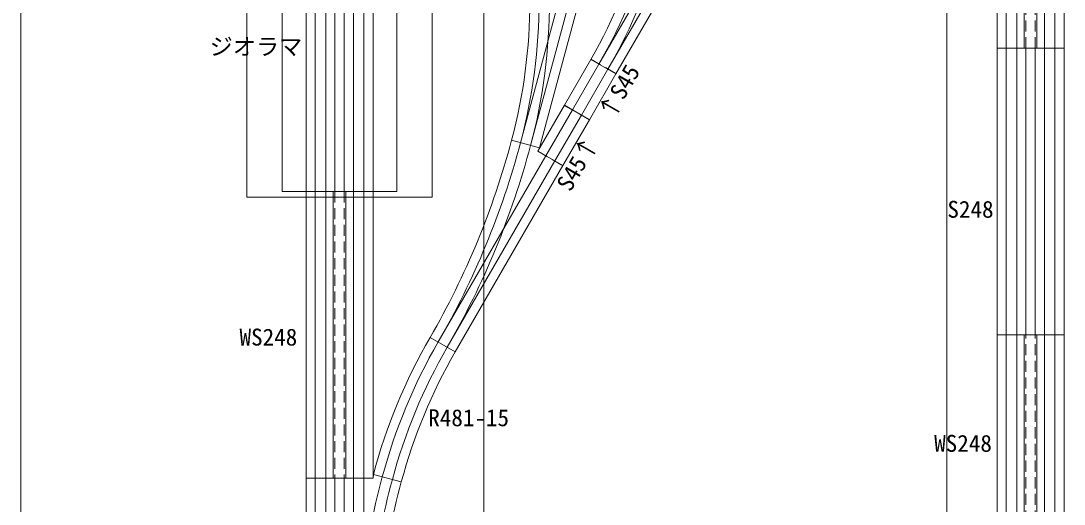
# Model space of a CAD drawing. Units: millimetres, scale not verified. Extents: x -3771 to 23555, y -4805 to 3321.
# Drawn here: x -1388 to -487, y -2251 to -1833 of the extents above; entities that cross this region are included whole.
import ezdxf
from ezdxf.enums import TextEntityAlignment as Align

# ---------------------------------------------------------------- set-up
doc = ezdxf.new("R2010")
doc.units = ezdxf.units.MM
doc.header["$LTSCALE"] = 8
doc.linetypes.add('DASHED1', pattern=[1.8, 1.2, -0.6])
for name, color, linetype, lineweight in [('0-5', 7, 'Continuous', 9), ('0-6', 7, 'Continuous', 9), ('0-7', 6, 'Continuous', 9)]:
    doc.layers.add(name, color=color, linetype=linetype, lineweight=lineweight)
doc.styles.add('ＭＳ ゴシック', font='')
doc.styles.get('ＭＳ ゴシック').set_extended_font_data('MS Gothic')

msp = doc.modelspace()

# ---------------------------------------------------------------- linework, layer by layer
at = {"layer": '0-5'}
for p, q in [((-1141.637, -1980.516), (-1116.637, -1980.516)), ((-1141.637, -2228.516), (-1116.637, -2228.516)), ((-1141.637, -2414.516), (-1141.637, -2228.516)), ((-1141.637, -2228.516), (-1116.637, -2228.516)), ((-1116.637, -2414.516), (-1116.637, -2228.516))]:
    msp.add_line(p, q, dxfattribs=at)
at = {"layer": '0-5', "color": 2}
for p, q in [((-1133.637, -2414.516), (-1133.637, -2228.516)), ((-1124.637, -2414.516), (-1124.637, -2228.516))]:
    msp.add_line(p, q, dxfattribs=at)
at = {"layer": '0-6'}
for p, q in [((-544.637, -1856.516), (-544.637, -1608.516)), ((-521.137, -1856.516), (-521.137, -1608.516)), ((-510.137, -1856.516), (-510.137, -1608.516)), ((-486.637, -1856.516), (-486.637, -1608.516)), ((-1141.637, -1980.516), (-1141.637, -1732.516)), ((-1116.637, -1980.516), (-1116.637, -1732.516)), ((-1108.637, -1980.516), (-1108.637, -1732.516)), ((-1083.637, -1980.516), (-1083.637, -1732.516)), ((-873.89, -1878.787), (-810.89, -1769.668)), ((-939.876, -1942.725), (-907.22, -1820.852)), ((-544.637, -1856.516), (-519.637, -1856.516)), ((-544.637, -1856.516), (-519.637, -1856.516)), ((-544.637, -2104.516), (-544.637, -1856.516)), ((-544.637, -1856.516), (-486.637, -1856.516)), ((-544.637, -1856.516), (-486.637, -1856.516)), ((-519.637, -1856.516), (-519.637, -2104.516)), ((-511.637, -2104.516), (-511.637, -1856.516)), ((-486.637, -2104.516), (-486.637, -1856.516)), ((-918.441, -1905.951), (-895.541, -1866.287)), ((-895.541, -1866.287), (-873.89, -1878.787)), ((-895.541, -1866.287), (-873.89, -1878.787)), ((-895.541, -1866.287), (-873.89, -1878.787)), ((-896.79, -1918.451), (-873.89, -1878.787)), ((-941.341, -1945.615), (-918.441, -1905.951)), ((-918.441, -1905.951), (-896.79, -1918.451)), ((-918.441, -1905.951), (-896.79, -1918.451)), ((-919.69, -1958.115), (-896.79, -1918.451)), ((-964.024, -1936.254), (-939.876, -1942.725)), ((-964.024, -1936.254), (-939.876, -1942.725)), ((-941.341, -1945.615), (-919.69, -1958.115)), ((-941.341, -1945.615), (-919.69, -1958.115)), ((-919.69, -1958.115), (-941.341, -1945.615)), ((-941.341, -1945.615), (-919.69, -1958.115)), ((-941.341, -1945.615), (-919.69, -1958.115)), ((-1012.69, -2119.195), (-919.69, -1958.115)), ((-1141.637, -1980.516), (-1116.637, -1980.516)), ((-1083.637, -1980.516), (-1141.637, -1980.516)), ((-1141.637, -1980.516), (-1141.637, -2228.516)), ((-1118.137, -1980.516), (-1118.137, -2228.516)), ((-1108.637, -1980.516), (-1083.637, -1980.516)), ((-1108.637, -1980.516), (-1083.637, -1980.516)), ((-1108.637, -1980.516), (-1083.637, -1980.516)), ((-1108.637, -1980.516), (-1083.637, -1980.516)), ((-1108.637, -1980.516), (-1083.637, -1980.516)), ((-1107.137, -1980.516), (-1107.137, -2228.516)), ((-1083.637, -1980.516), (-1083.637, -2228.516)), ((-1034.341, -2106.695), (-1012.69, -2119.195)), ((-1034.341, -2106.695), (-1012.69, -2119.195)), ((-544.637, -2352.516), (-544.637, -2104.516)), ((-544.637, -2104.516), (-486.637, -2104.516)), ((-544.637, -2104.516), (-486.637, -2104.516)), ((-521.137, -2352.516), (-521.137, -2104.516)), ((-510.137, -2352.516), (-510.137, -2104.516)), ((-486.637, -2352.516), (-486.637, -2104.516)), ((-1083.461, -2225.281), (-1059.313, -2231.752)), ((-1083.637, -2228.516), (-1141.637, -2228.516)), ((-1108.637, -2228.516), (-1083.637, -2228.516)), ((-1108.637, -2414.516), (-1108.637, -2228.516))]:
    msp.add_line(p, q, dxfattribs=at)
at = {"layer": '0-6', "color": 2}
for p, q in [((-536.637, -1856.516), (-536.637, -1608.516)), ((-527.637, -1856.516), (-527.637, -1608.516)), ((-503.637, -1856.516), (-503.637, -1608.516)), ((-494.637, -1856.516), (-494.637, -1608.516)), ((-1133.637, -1980.516), (-1133.637, -1732.516)), ((-1124.637, -1980.516), (-1124.637, -1732.516)), ((-1100.637, -1980.516), (-1100.637, -1732.516)), ((-1091.637, -1980.516), (-1091.637, -1732.516)), ((-888.613, -1870.287), (-825.527, -1761.018)), ((-880.819, -1874.787), (-817.733, -1765.518)), ((-956.297, -1938.325), (-923.641, -1816.452)), ((-947.603, -1940.654), (-914.947, -1818.781)), ((-536.637, -2104.516), (-536.637, -1856.516)), ((-527.637, -2104.516), (-527.637, -1856.516)), ((-503.637, -2104.516), (-503.637, -1856.516)), ((-494.637, -2104.516), (-494.637, -1856.516)), ((-911.513, -1909.951), (-888.613, -1870.287)), ((-903.719, -1914.451), (-880.819, -1874.787)), ((-934.413, -1949.615), (-911.513, -1909.951)), ((-926.619, -1954.115), (-903.719, -1914.451)), ((-1027.413, -2110.695), (-934.413, -1949.615)), ((-1019.619, -2115.195), (-926.619, -1954.115)), ((-1133.637, -1980.516), (-1133.637, -2228.516)), ((-1124.637, -1980.516), (-1124.637, -2228.516)), ((-1100.637, -1980.516), (-1100.637, -2228.516)), ((-1091.637, -1980.516), (-1091.637, -2228.516)), ((-536.637, -2352.516), (-536.637, -2104.516)), ((-527.637, -2352.516), (-527.637, -2104.516)), ((-503.637, -2352.516), (-503.637, -2104.516)), ((-494.637, -2352.516), (-494.637, -2104.516)), ((-1100.637, -2414.516), (-1100.637, -2228.516)), ((-1091.637, -2414.516), (-1091.637, -2228.516))]:
    msp.add_line(p, q, dxfattribs=at)
at = {"layer": '0-6', "color": 4, "linetype": 'DASHED1'}
for p, q in [((-519.637, -1856.516), (-519.637, -1608.516)), ((-511.637, -1856.516), (-511.637, -1608.516)), ((-895.466, -1866.157), (-873.815, -1878.657)), ((-918.516, -1906.081), (-896.865, -1918.581)), ((-918.366, -1905.821), (-896.715, -1918.321)), ((-941.416, -1945.745), (-919.765, -1958.245)), ((-1116.637, -1980.516), (-1116.637, -2228.516)), ((-1108.637, -1980.516), (-1108.637, -2228.516)), ((-519.637, -2352.516), (-519.637, -2104.516)), ((-511.637, -2352.516), (-511.637, -2104.516))]:
    msp.add_line(p, q, dxfattribs=at)
at = {"layer": '0-6', "color": 3}
for q in [(-1032.637, -1727.516), (-1192.637, -1985.516)]:
    msp.add_line((-1032.637, -1985.516), q, dxfattribs=at)
at = {"layer": '0-6', "color": 4}
for p, q in [((-1162.137, -1980.516), (-1162.137, -1732.516)), ((-1063.137, -1980.516), (-1063.137, -1732.516)), ((-1141.637, -1980.516), (-1162.137, -1980.516)), ((-1108.637, -1980.516), (-1116.637, -1980.516)), ((-1063.137, -1980.516), (-1083.637, -1980.516))]:
    msp.add_line(p, q, dxfattribs=at)
at = {"layer": '0-6', "color": 3}
msp.add_lwpolyline([(-1192.637, -1985.516), (-1192.637, -1727.516), (-1032.637, -1727.516)], dxfattribs=at)
at = {"layer": '0-6'}
for points in [[(-939.876, -1942.725), (-941.341, -1945.615), (-919.69, -1958.115)], [(-1059.313, -2231.752), (-1083.461, -2225.281), (-1083.637, -2228.516), (-1108.637, -2228.516)]]:
    msp.add_lwpolyline(points, dxfattribs=at)
for centre, radius, start, end in [((-1301.726, -1632.822), 468.5, 330.11082, 345.05245), ((-1416.794, -1815.873), 468.5, 345.11082, 0.05245), ((-1645.768, -1754.72), 705.5, 330.07131, 345.08927), ((-606.838, -2353.239), 493.5, 150.02771, 164.97229), ((-606.838, -2353.239), 468.5, 150.02918, 164.97082), ((-378.137, -2415.41), 705.5, 164.91073, 179.92869)]:
    msp.add_arc(centre, radius, start, end, dxfattribs=at)
at = {"layer": '0-6', "color": 2}
for centre, radius, start, end in [((-1301.726, -1632.822), 476.5, 330.10896, 345.05156), ((-1301.726, -1632.822), 485.5, 330.10744, 345.05061), ((-1416.794, -1815.873), 476.5, 345.10896, 0.05156), ((-1416.794, -1815.873), 485.5, 345.10744, 0.05061), ((-1645.768, -1754.72), 713.5, 330.07131, 345.08827), ((-1645.768, -1754.72), 722.5, 330.07131, 345.08717), ((-606.838, -2353.239), 485.5, 150.02816, 164.97184), ((-606.838, -2353.239), 476.5, 150.02869, 164.97131), ((-378.137, -2415.41), 722.5, 164.91283, 179.92869), ((-378.137, -2415.41), 713.5, 164.91173, 179.92869)]:
    msp.add_arc(centre, radius, start, end, dxfattribs=at)
at = {"layer": '0-7'}
for p, q in [((-1388.005, -2900.563), (-1388.005, -1100.563)), ((-988.005, -2900.563), (-988.005, -1100.563)), ((-588.005, -2900.563), (-588.005, -1100.563))]:
    msp.add_line(p, q, dxfattribs=at)

# ---------------------------------------------------------------- texts
at = {"layer": '0-6', "style": 'ＭＳ ゴシック'}
for s, p in [('ジオラマ', (-1224.873, -1866.889)), ('S248', (-587.491, -2007.646)), ('WS248', (-1199.072, -2118.206)), ('R481-15', (-1036.031, -2187.974)), ('WS248', (-598.912, -2210.105))]:
    msp.add_text(s, height=14.66, dxfattribs=at).set_placement(p, align=Align.BOTTOM_LEFT)
for s, p in [('↑S45', (-873.543, -1921.731)), ('S45↑', (-909.414, -1983.753))]:
    msp.add_text(s, height=14.66, rotation=60, dxfattribs=at).set_placement(p, align=Align.BOTTOM_LEFT)

doc.saveas('drawing.dxf')
